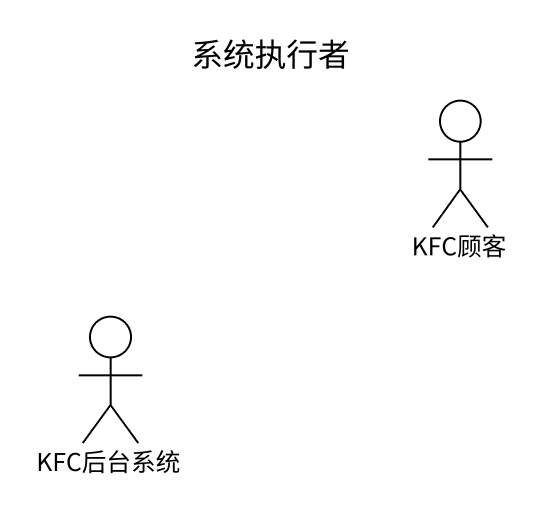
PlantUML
@startuml
title 系统执行者
actor KFC顾客
actor KFC后台系统
@enduml
